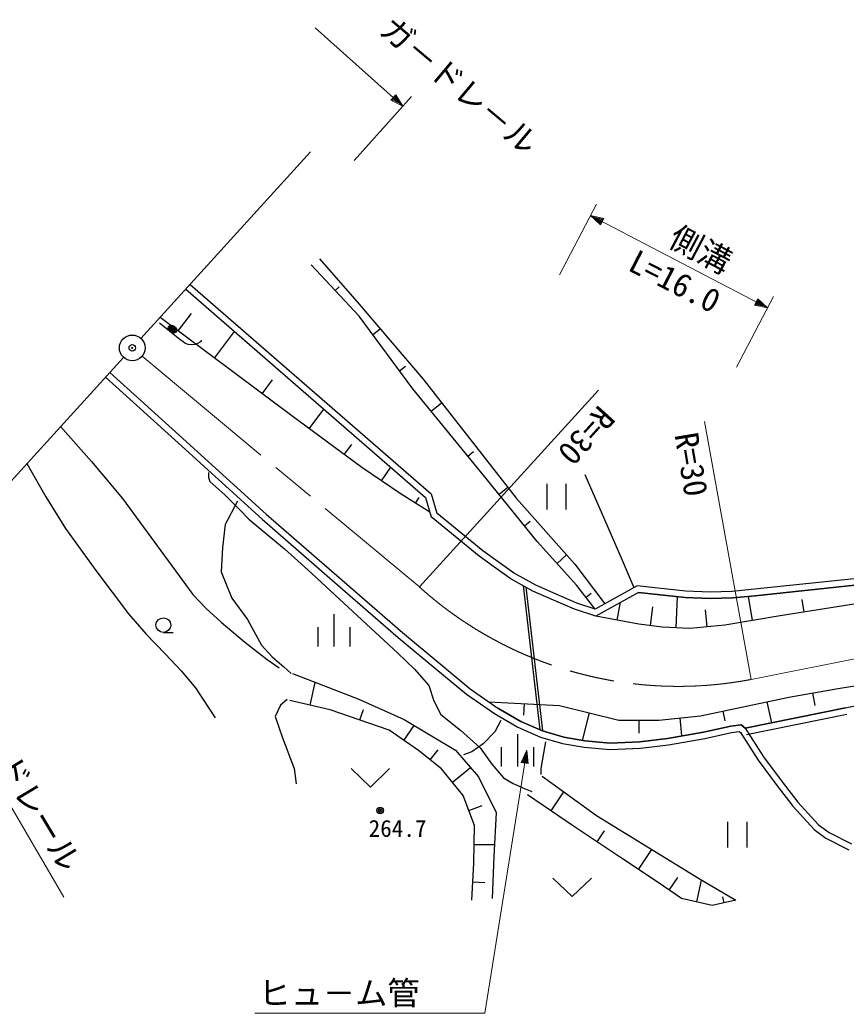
# Model space of a CAD drawing. Units: millimetres, scale not verified. Extents: x 40000 to 680000, y 20000 to 380000.
# Drawn here: x 270893 to 335034, y 263746 to 340881 of the extents above; entities that cross this region are included whole.
import ezdxf
from ezdxf.enums import TextEntityAlignment as Align

# ---------------------------------------------------------------- set-up
doc = ezdxf.new("R2010")
doc.units = ezdxf.units.MM
doc.header["$LTSCALE"] = 1000
doc.header["$PDMODE"] = 32
doc.header["$PDSIZE"] = 500
doc.linetypes.add('CHAIN', pattern=[18.5, 12, -1.5, 3.5, -1.5])
for name, color, linetype, lineweight in [('S-BGD', 7, 'Continuous', 25), ('S-BMK', 2, 'CHAIN', 13), ('S-BMK-OTRS', 5, 'Continuous', 25), ('S-BMK-SRVR', 3, 'Continuous', 25), ('S-STR-HTXT', 7, 'Continuous', 13)]:
    doc.layers.add(name, color=color, linetype=linetype, lineweight=lineweight)
doc.layers.add('S-OTRS', color=6, linetype='Continuous')
doc.styles.add('ＭＳ ゴシック', font='')
doc.styles.get('ＭＳ ゴシック').set_extended_font_data('MS Gothic')

msp = doc.modelspace()

# ---------------------------------------------------------------- linework, layer by layer
at = {"layer": 'S-BGD'}
for p, q in [((297244, 317864), (293514, 321853)), ((294154, 322332), (297085, 318981)), ((284114, 320340), (302812, 304082)), ((295379, 319858), (295689, 320147)), ((283785, 319963), (302374, 303801)), ((283785, 319963), (302374, 303801)), ((297085, 318981), (302200, 312971)), ((283179, 316719), (284206, 318089)), ((301401, 312226), (297244, 317864)), ((281720, 317355), (282501, 316732)), ((287400, 313566), (281772, 317770)), ((282501, 316732), (282660, 316605)), ((282660, 316605), (283441, 315982)), ((285993, 314617), (287549, 316691)), ((298284, 316455), (298869, 316885)), ((283691, 315782), (283441, 315982)), ((283959, 315670), (283691, 315782)), ((284190, 315639), (283959, 315670)), ((284471, 315670), (284190, 315639)), ((284690, 315751), (284471, 315670)), ((284902, 315888), (284690, 315751)), ((285002, 316013), (284902, 315888)), ((300362, 313636), (300832, 313981)), ((277882, 313503), (283259, 308642)), ((291995, 310133), (287400, 313566)), ((277546, 313134), (282923, 308273)), ((289697, 311850), (290507, 312930)), ((302200, 312971), (309448, 303717)), ((307103, 305259), (301401, 312226)), ((302827, 310485), (303633, 311142)), ((297428, 306124), (291995, 310133)), ((293353, 309131), (294486, 310660)), ((283259, 308642), (290022, 302482)), ((282922, 308274), (289690, 302110)), ((296070, 307127), (296653, 307913)), ((305678, 307001), (306117, 307359)), ((300491, 304048), (297428, 306124)), ((298960, 305086), (299680, 306144)), ((314758, 305566), (316276, 302086)), ((311047, 300366), (307103, 305259)), ((311791, 304850), (311791, 302854)), ((313310, 302854), (313310, 304850)), ((302719, 302647), (300491, 304048)), ((302812, 304082), (303264, 302566)), ((308089, 304036), (308770, 304582)), ((287800, 303494), (286825, 301701)), ((301605, 303347), (301880, 303782)), ((302374, 303801), (302829, 302278)), ((309448, 303717), (313978, 298611)), ((290022, 302482), (295880, 297386)), ((306842, 299640), (303264, 302566)), ((286825, 301701), (286619, 299908)), ((289690, 302110), (295552, 297010)), ((306537, 299244), (302829, 302278)), ((310061, 301589), (310508, 301948)), ((316276, 302086), (317570, 299111)), ((314138, 296962), (311047, 300366)), ((286619, 299908), (286517, 298013)), ((309216, 297933), (306842, 299640)), ((312592, 298664), (313335, 299336)), ((308947, 297511), (306537, 299244)), ((313978, 298611), (316296, 295531)), ((317570, 299111), (318562, 296795)), ((286517, 298013), (287338, 295964)), ((310942, 296968), (309216, 297933)), ((295552, 297010), (300272, 292925)), ((295880, 297386), (300592, 293308)), ((310718, 296521), (308947, 297511)), ((335671, 297475), (327926, 296661)), ((335717, 296978), (327974, 296164)), ((327974, 296164), (335717, 296978)), ((309955, 296948), (311262, 285749)), ((310170, 296828), (311474, 285658)), ((312313, 295814), (310718, 296521)), ((312516, 296270), (310942, 296968)), ((314119, 295574), (312516, 296270)), ((315554, 295117), (314138, 296962)), ((314846, 296040), (315252, 296350)), ((318801, 296929), (315554, 295117)), ((318904, 296415), (315609, 294576)), ((320411, 296744), (318801, 296929)), ((320353, 296249), (318904, 296415)), ((318904, 296415), (320353, 296249)), ((322547, 296024), (320353, 296249)), ((320353, 296249), (322547, 296024)), ((322583, 296522), (320411, 296744)), ((324490, 296439), (322583, 296522)), ((326198, 296494), (324490, 296439)), ((327926, 296661), (326198, 296494)), ((341189, 296393), (329906, 294593)), ((287338, 295964), (288570, 294325)), ((313943, 295106), (312313, 295814)), ((315554, 295117), (314119, 295574)), ((317269, 294263), (317532, 295649)), ((321830, 293660), (321951, 296085)), ((324487, 295940), (322547, 296024)), ((322547, 296024), (324487, 295940)), ((326230, 295996), (324487, 295940)), ((324487, 295940), (326230, 295996)), ((327974, 296164), (326230, 295996)), ((326230, 295996), (327974, 296164)), ((327758, 294239), (327448, 296114)), ((331786, 294893), (331628, 295880)), ((295261, 294716), (295261, 292222)), ((315609, 294576), (313943, 295106)), ((319843, 293832), (320033, 295295)), ((324257, 293746), (324119, 295074)), ((288570, 294325), (289648, 292327)), ((318930, 293950), (315609, 294576)), ((320756, 293714), (318930, 293950)), ((325610, 293885), (322904, 293607)), ((329906, 294593), (325610, 293885)), ((282030, 293309), (282780, 293309)), ((294011, 293718), (294011, 292222)), ((296510, 293718), (296510, 292222)), ((300592, 293308), (303513, 290879)), ((322904, 293607), (320756, 293714)), ((300272, 292925), (303192, 290496)), ((289648, 292327), (290469, 291405)), ((334983, 287447), (354879, 291728)), ((290469, 291405), (291393, 290637)), ((303513, 290879), (305858, 288920)), ((291393, 290637), (291957, 290125)), ((292048, 290109), (297209, 288128)), ((303192, 290496), (305553, 288524)), ((293421, 287666), (293829, 289426)), ((334252, 288943), (340408, 289942)), ((305553, 288524), (307726, 287008)), ((305858, 288920), (307996, 287428)), ((330599, 288294), (334252, 288943)), ((332425, 288618), (332600, 287639)), ((291649, 288095), (291120, 287666)), ((294992, 287303), (291850, 288029)), ((297209, 288128), (300715, 286544)), ((307294, 287918), (312782, 287644)), ((310038, 287781), (309993, 286895)), ((323742, 286845), (330599, 288294)), ((328884, 287931), (329235, 286278)), ((291120, 287666), (290723, 286775)), ((299557, 285718), (294992, 287303)), ((297275, 286511), (297562, 287334)), ((307726, 287008), (309544, 285941)), ((307996, 287428), (309770, 286387)), ((309770, 286387), (307996, 287428)), ((312782, 287644), (317386, 286495)), ((315084, 287070), (314548, 284930)), ((325456, 287207), (325615, 286458)), ((327207, 285866), (334983, 287447)), ((334983, 287447), (327207, 285866)), ((327307, 285377), (335086, 286959)), ((290723, 286775), (291285, 285124)), ((300715, 286544), (304718, 284167)), ((308222, 286478), (307759, 285586)), ((309770, 286387), (311474, 285658)), ((311474, 285658), (309770, 286387)), ((317386, 286495), (320489, 286495)), ((318938, 286495), (318938, 285481)), ((320489, 286495), (323742, 286845)), ((322116, 286670), (322267, 285269)), ((301840, 284134), (299557, 285718)), ((300699, 284926), (301501, 286077)), ((307759, 285586), (306866, 284662)), ((309514, 285399), (309514, 282905)), ((309544, 285941), (311304, 285188)), ((311474, 285658), (313126, 285172)), ((313126, 285172), (311474, 285658)), ((321174, 285085), (323956, 285554)), ((323956, 285554), (321174, 285085)), ((323956, 285554), (326077, 286040)), ((326077, 286040), (323956, 285554)), ((324053, 285064), (326131, 285544)), ((326077, 286040), (326877, 286127)), ((326877, 286127), (326077, 286040)), ((326131, 285544), (326727, 285609)), ((326727, 285609), (326831, 285527)), ((326831, 285527), (328202, 283379)), ((326877, 286127), (327207, 285866)), ((327207, 285866), (326877, 286127)), ((327207, 285866), (328614, 283662)), ((291285, 285124), (292179, 282747)), ((306866, 284662), (305973, 284035)), ((311304, 285188), (313013, 284685)), ((311695, 284827), (311530, 283936)), ((313013, 284685), (314696, 284399)), ((313126, 285172), (314760, 284894)), ((314760, 284894), (313126, 285172)), ((314760, 284894), (316707, 284721)), ((316707, 284721), (314760, 284894)), ((316707, 284721), (319018, 284808)), ((319018, 284808), (316707, 284721)), ((319018, 284808), (321174, 285085)), ((321174, 285085), (319018, 284808)), ((321247, 284592), (324053, 285064)), ((303626, 282714), (301840, 284134)), ((302733, 283424), (303357, 284206)), ((304718, 284167), (306504, 282087)), ((305973, 284035), (305344, 283804)), ((308264, 284401), (308264, 282905)), ((310763, 284401), (310763, 282905)), ((311530, 283936), (311331, 282747)), ((314696, 284399), (316694, 284221)), ((316694, 284221), (319059, 284310)), ((319059, 284310), (321247, 284592)), ((328202, 283379), (329680, 281395)), ((328614, 283662), (330075, 281702)), ((292179, 282747), (292344, 281559)), ((296600, 282739), (298100, 281303)), ((298100, 281303), (299599, 282739)), ((305313, 280634), (303626, 282714)), ((304470, 281674), (305880, 282814)), ((311331, 282747), (311331, 282285)), ((306504, 282087), (307860, 279314)), ((311431, 282153), (315665, 279083)), ((330075, 281702), (331292, 280140)), ((312128, 279462), (313126, 280924)), ((329680, 281395), (330909, 279819)), ((306173, 278323), (305313, 280634)), ((313947, 278224), (310308, 280700)), ((331292, 280140), (332889, 278380)), ((305743, 279479), (306777, 279862)), ((307860, 279314), (307695, 275913)), ((330909, 279819), (332553, 278007)), ((315665, 279083), (323571, 274230)), ((325824, 278607), (325824, 276612)), ((327343, 276612), (327343, 278607)), ((306140, 275385), (306173, 278323)), ((317453, 275880), (313947, 278224)), ((315700, 277052), (316273, 277906)), ((332553, 278007), (333461, 277346)), ((332889, 278380), (333724, 277773)), ((333724, 277773), (335463, 276888)), ((333461, 277346), (335254, 276434)), ((306157, 276854), (307740, 276836)), ((318909, 274906), (319948, 276453)), ((305975, 272513), (306140, 275385)), ((307695, 275913), (307563, 272645)), ((320364, 273933), (317453, 275880)), ((306057, 273949), (306990, 273896)), ((312279, 274236), (313778, 272800)), ((313778, 272800), (315277, 274236)), ((322250, 272645), (320364, 273933)), ((321307, 273289), (321982, 274273)), ((323440, 272381), (323817, 274073)), ((323571, 274230), (326482, 272513)), ((324629, 272117), (322250, 272645)), ((326482, 272513), (324629, 272117)), ((325556, 272315), (325458, 272769))]:
    msp.add_line(p, q, dxfattribs=at)
for points in [[(274044, 309297), (276456, 306582), (278850, 303724), (284315, 296265), (285345, 295181), (286520, 294098), (288327, 292574), (290095, 291219), (291016, 290555)], [(271422, 306423), (272917, 303829), (274445, 301392), (276802, 298108), (279331, 294761), (280693, 293184), (282166, 291638), (283404, 290335), (284516, 289015), (286061, 286682)], [(285523, 305738), (285532, 305332), (285640, 305031), (286812, 303994), (287932, 302859), (288673, 302096), (289587, 301321), (291434, 299790), (293238, 298165), (300240, 291709), (301524, 290450), (302635, 289182), (303016, 288011), (303573, 286939), (305096, 285724), (306614, 284350), (307538, 283081), (308433, 282015), (309194, 281568), (310110, 281169), (310628, 280969)]]:
    msp.add_lwpolyline(points, dxfattribs=at)
for centre, major_axis in [((282657, 316927), (250, 0)), ((282657, 316927), (150, 0)), ((282816, 316800), (250, 0)), ((282657, 316927), (50, 0)), ((282816, 316800), (150, 0)), ((282816, 316800), (50, 0)), ((282030, 293877), (570, 0)), ((298861, 279479), (250, 0)), ((298861, 279479), (150, 0)), ((298861, 279479), (50, 0))]:
    msp.add_ellipse(centre, major_axis=major_axis, ratio=0.998023, dxfattribs=at)
at = {"layer": 'S-BMK'}
for p, q in [((280387, 314769), (301909, 296840)), ((327674, 289662), (367125, 297523))]:
    msp.add_line(p, q, dxfattribs=at)
msp.add_ellipse((322009, 319051), major_axis=(29988, 0), ratio=0.998023, start_param=3.977827, end_param=4.902464, dxfattribs=at)
at = {"layer": 'S-BMK-OTRS'}
for p, q in [((280291, 316146), (293459, 330626)), ((278947, 314669), (264704, 299022))]:
    msp.add_line(p, q, dxfattribs=at)
at = {"layer": 'S-BMK-SRVR'}
for major_axis in [(1000, 0), (40, 0)]:
    msp.add_ellipse((279619, 315408), major_axis=major_axis, ratio=0.998023, dxfattribs=at)
at = {"layer": 'S-OTRS'}
msp.add_point((279619, 315408), dxfattribs=at)
at = {"layer": 'S-STR-HTXT'}
for p, q in [((293813, 340269), (300631, 334191)), ((301297, 334935), (296838, 329953)), ((299699, 334647), (300072, 335064)), ((299782, 334680), (300048, 334978)), ((299865, 334713), (300025, 334891)), ((299948, 334746), (300001, 334805)), ((300001, 334805), (300124, 334643)), ((300025, 334891), (300303, 334483)), ((300048, 334978), (300422, 334377)), ((300072, 335064), (300631, 334191)), ((300631, 334191), (299699, 334647)), ((300422, 334377), (299782, 334680)), ((300303, 334483), (299865, 334713)), ((300124, 334643), (299948, 334746)), ((312789, 321071), (315666, 326560)), ((315203, 325676), (328929, 318509)), ((315203, 325676), (316218, 325461)), ((315959, 324966), (315203, 325676)), ((315451, 325547), (316146, 325409)), ((315960, 325055), (315451, 325547)), ((315593, 325473), (316073, 325357)), ((315962, 325145), (315593, 325473)), ((315805, 325362), (316001, 325304)), ((315964, 325234), (315805, 325362)), ((316218, 325461), (315959, 324966)), ((316146, 325409), (315960, 325055)), ((316073, 325357), (315962, 325145)), ((316001, 325304), (315964, 325234)), ((329393, 319393), (326515, 313904)), ((327914, 318724), (328173, 319219)), ((328929, 318509), (327914, 318724)), ((327986, 318776), (328172, 319130)), ((328681, 318638), (327986, 318776)), ((328059, 318828), (328170, 319040)), ((328540, 318712), (328059, 318828)), ((328131, 318881), (328168, 318951)), ((328327, 318823), (328131, 318881)), ((328168, 318951), (328327, 318823)), ((328170, 319040), (328540, 318712)), ((328172, 319130), (328681, 318638)), ((328173, 319219), (328929, 318509)), ((301909, 296840), (315810, 312112)), ((327674, 289662), (324049, 309697)), ((262448, 293064), (274298, 272760)), ((310240, 284156), (306987, 263746)), ((309806, 283214), (310240, 284156)), ((309892, 283241), (310196, 283880)), ((310196, 283880), (310287, 283178)), ((310240, 284156), (310359, 283126)), ((310359, 283126), (309806, 283214)), ((310287, 283178), (309892, 283241)), ((309977, 283268), (310171, 283722)), ((310214, 283230), (309977, 283268)), ((310062, 283295), (310133, 283486)), ((310141, 283282), (310062, 283295)), ((310133, 283486), (310141, 283282)), ((310171, 283722), (310214, 283230)), ((306987, 263746), (289139, 263746))]:
    msp.add_line(p, q, dxfattribs=at)

# ---------------------------------------------------------------- texts
at = {"layer": 'S-STR-HTXT', "style": 'ＭＳ ゴシック'}
for s, rotation, p in [('ガ－ドレ－ル', 319.956, (298330, 339491)), ('側溝', 332.147, (320854, 322923)), ('L=16.0', 332.746, (317743, 320993)), ('R=30', 227.844, (315461, 311425)), ('R=30', 279.518, (321164, 308578)), ('ガ－ドレール', 300.924, (265992, 287134))]:
    msp.add_text(s, height=1833, rotation=rotation, dxfattribs=at).set_placement(p, align=Align.BOTTOM_LEFT)
for s, height, p in [('264.7', 1320, (297967, 277036)), ('ヒュ－ム管', 1833, (289419, 263838))]:
    msp.add_text(s, height=height, dxfattribs=at).set_placement(p, align=Align.BOTTOM_LEFT)

doc.saveas('drawing.dxf')
